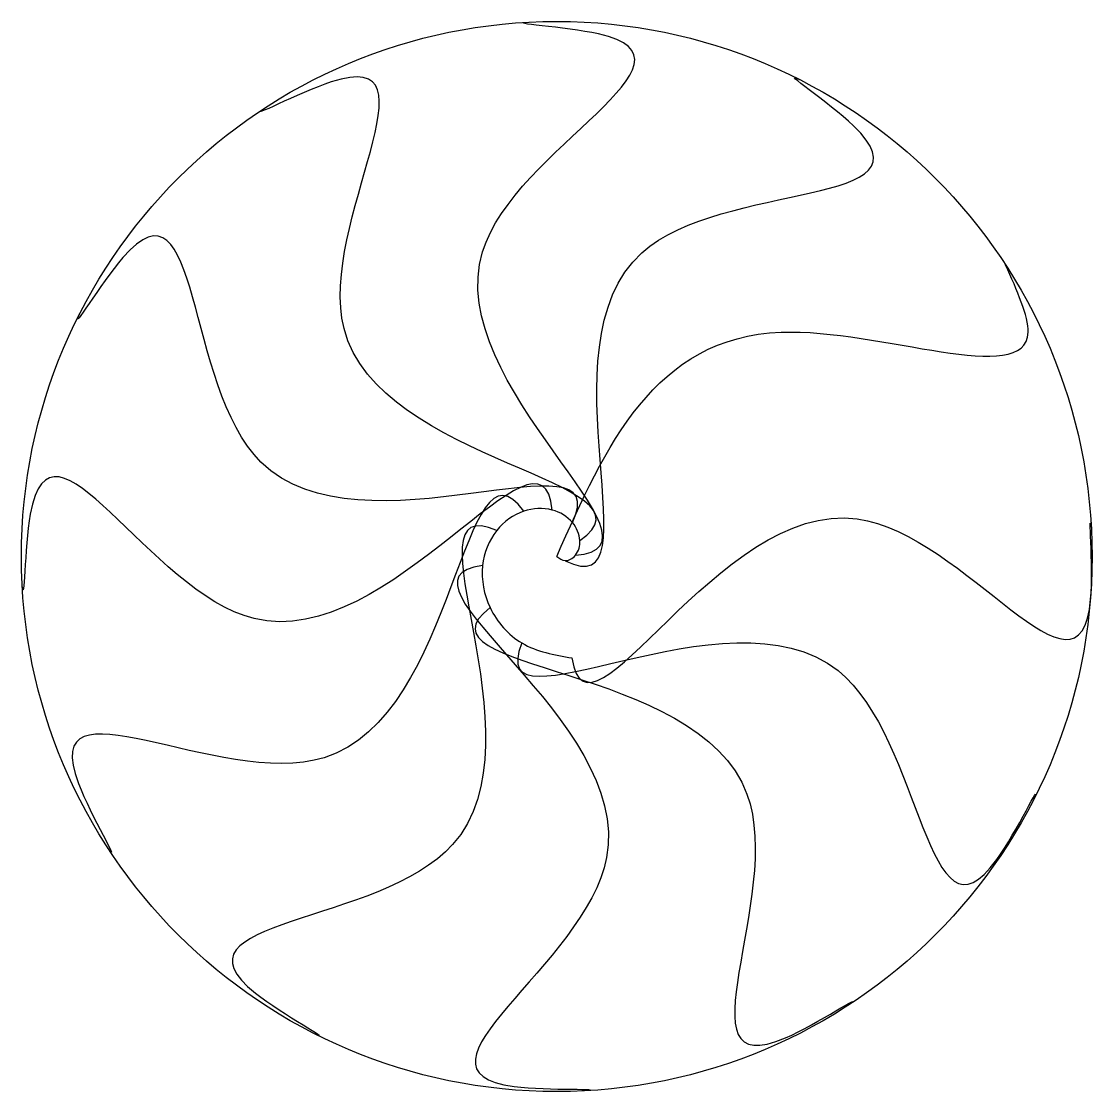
# Model space of a CAD drawing. Header units: millimetres. Extents: x -23.9 to 23.9, y -23.9 to 23.9.
import ezdxf

# ---------------------------------------------------------------- set-up
doc = ezdxf.new("R2010")
doc.units = ezdxf.units.MM
doc.layers.get('0').update_dxf_attribs({"lineweight": 25, "true_color": 0xffffff})

msp = doc.modelspace()

# ---------------------------------------------------------------- linework, layer by layer
msp.add_circle((0, 0), 23.854)
for points, knots in [([(0.831, 0.058), (5.533, 0.389), (-13.413, 13.226), (9.651, 23.238), (-2.31, 23.747), (-1.258, 23.821)], [0, 0, 0, 0, 14.142136, 25.142136, 28.304413, 28.304413, 28.304413, 28.304413]), ([(1.029, 0.708), (4.913, 3.379), (-17.975, 4.678), (-3.339, 25.106), (-13.868, 19.403), (-13, 20)], [0, 0, 0, 0, 14.142136, 25.142136, 28.304413, 28.304413, 28.304413, 28.304413]), ([(0.373, -0.186), (4.592, -2.287), (-5.065, 18.416), (19.879, 15.155), (9.877, 21.728), (10.821, 21.258)], [0, 0, 0, 0, 14.142136, 25.142136, 28.304413, 28.304413, 28.304413, 28.304413]), ([(0.703, 1.509), (2.693, 5.782), (-17.653, -4.865), (-15.592, 20.166), (-21.703, 9.865), (-21.258, 10.821)], [0, 0, 0, 0, 14.142136, 25.142136, 28.304413, 28.304413, 28.304413, 28.304413]), ([(0, 0), (2.168, 4.892), (6.023, 13.588), (22.799, 6.744), (20.511, 11.858), (20, 13)], [0, 0, 0, 0, 14.142136, 25.142136, 28.304413, 28.304413, 28.304413, 28.304413]), ([(-0.2, 2.071), (-0.654, 6.763), (-12.675, -12.849), (-23.761, 9.672), (-23.719, -2.308), (-23.821, -1.258)], [0, 0, 0, 0, 14.142136, 25.142136, 28.304413, 28.304413, 28.304413, 28.304413]), ([(-1.468, 2.019), (-4.241, 5.832), (-4.496, -17.209), (-25.565, -3.59), (-19.38, -13.853), (-20, -13)], [0, 0, 0, 0, 14.142136, 25.142136, 28.304413, 28.304413, 28.304413, 28.304413]), ([(-2.671, 1.16), (-6.995, 3.038), (4.628, -16.903), (-20.431, -16.043), (-9.854, -21.678), (-10.821, -21.258)], [0, 0, 0, 0, 14.142136, 25.142136, 28.304413, 28.304413, 28.304413, 28.304413]), ([(0.678, -4.522), (1.376, -9.184), (11.665, 11.646), (24.806, -9.636), (23.664, 2.301), (23.821, 1.258)], [0, 0, 0, 0, 14.142136, 25.142136, 28.304413, 28.304413, 28.304413, 28.304413]), ([(0, 0), (0.121, -0.088), (0.393, -0.287), (0.944, 0.065), (1.111, 0.777), (0.738, 1.632), (-0.241, 2.205), (-1.582, 2.125), (-2.839, 1.198), (-3.483, -0.466), (-3.109, -2.419), (-1.606, -4.125), (-0.108, -4.386), (0.678, -4.522)], [0, 0, 0, 0, 0.416321, 0.935189, 1.614157, 2.479365, 3.543272, 4.812453, 6.290697, 7.980336, 9.882871, 11.999295, 14.330271, 14.330271, 14.330271, 14.330271]), ([(-3.303, -0.407), (-7.982, -0.983), (12.26, -12.154), (-9.667, -24.284), (2.305, -23.692), (1.258, -23.821)], [0, 0, 0, 0, 14.142136, 25.142136, 28.304413, 28.304413, 28.304413, 28.304413]), ([(-1.556, -3.856), (-3.32, -8.227), (16.167, 4.353), (16.507, -20.672), (21.653, -9.843), (21.258, -10.821)], [0, 0, 0, 0, 14.142136, 25.142136, 28.304413, 28.304413, 28.304413, 28.304413]), ([(-2.969, -2.28), (-6.707, -5.151), (16.436, -4.353), (3.864, -26.011), (13.836, -19.358), (13, -20)], [0, 0, 0, 0, 14.142136, 25.142136, 28.304413, 28.304413, 28.304413, 28.304413])]:
    msp.add_open_spline(points, degree=3, knots=knots)

doc.saveas('drawing.dxf')
